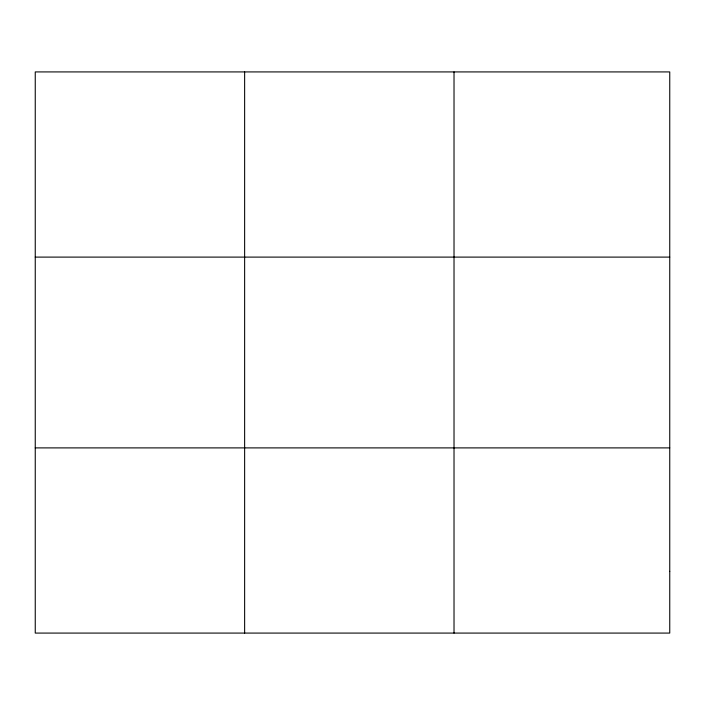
<?xml version="1.0" encoding="UTF-8"?>
<svg xmlns="http://www.w3.org/2000/svg" width="705" height="705" viewBox="0 0 705 705"><rect width="100%" height="100%" fill="white"/><g stroke="black" fill="none" stroke-linecap="round" stroke-linejoin="round"><path stroke-width="1.06" d="M244.635 71.919L244.635 633.081M454.02 71.919L454.02 633.081M35.25 257.105L669.75 257.105M35.25 447.895L669.75 447.895M669.75 571.35L669.75 633.081L35.25 633.081L35.25 71.919L669.75 71.919L669.75 571.35"/></g></svg>
